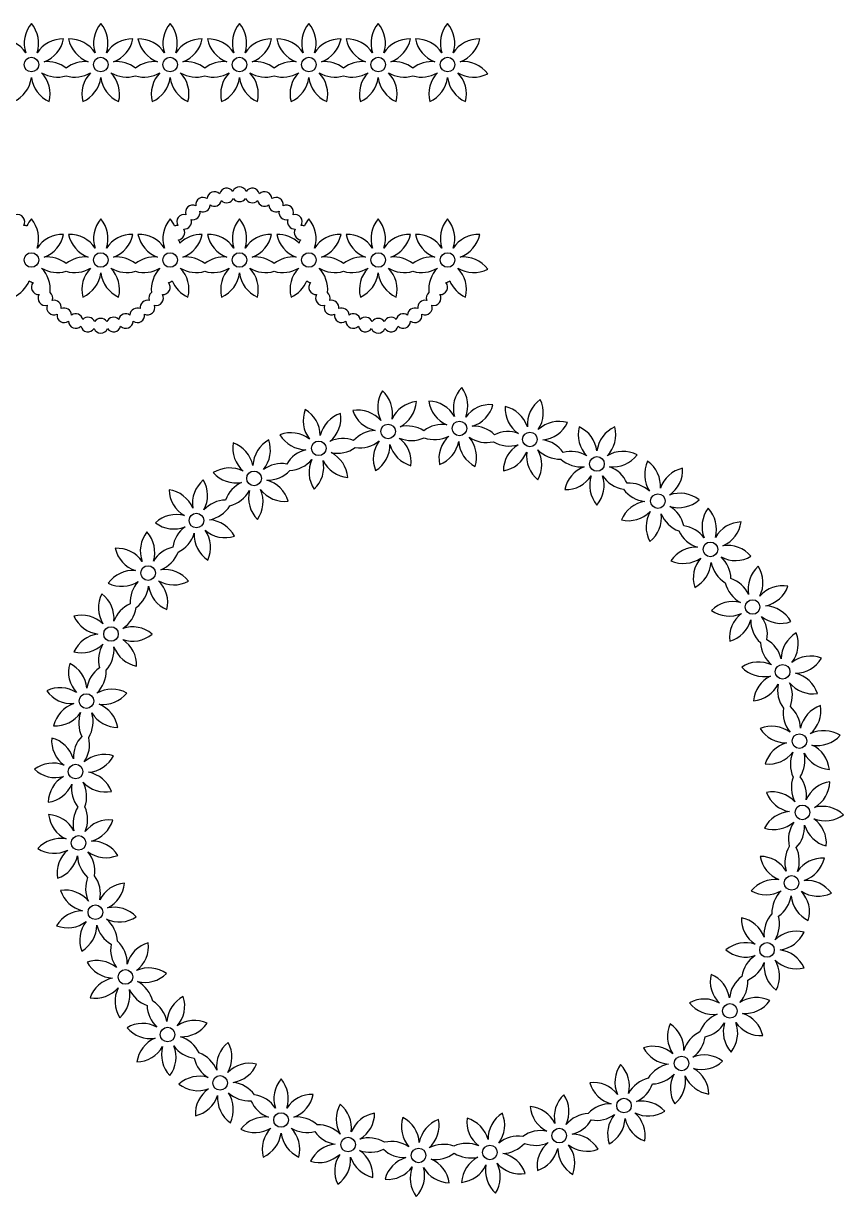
# Model space of a CAD drawing. Extents: x 392 to 855, y -208 to 113.
# Drawn here: x 629.9 to 854.6, y -208.1 to 113.2 of the extents above; entities that cross this region are included whole.
import ezdxf

# ---------------------------------------------------------------- set-up
doc = ezdxf.new("R2010")
doc.units = 0
doc.layers.get('0').update_dxf_attribs({"linetype": 'CONTINUOUS'})

msp = doc.modelspace()

# ---------------------------------------------------------------- linework, layer by layer
for centre in [(632.0932, 101.973004), (651.0932, 101.973004), (670.0932, 101.973004), (689.0932, 101.973004), (708.0932, 101.973004), (727.0932, 101.973004), (746.0932, 101.973004), (632.0932, 48.452788), (651.0932, 48.452788), (670.0932, 48.452788), (689.0932, 48.452788), (708.0932, 48.452788), (727.0932, 48.452788), (746.0932, 48.452788), (729.80159, 1.482333), (749.332919, 2.304597), (768.649376, -0.699312), (710.805965, -3.134505), (787.008638, -7.413955), (693.076037, -11.368494), (803.70517, -17.581293), (677.293155, -22.903207), (818.097334, -30.8106), (664.063848, -37.295371), (829.632047, -46.593481), (653.89651, -53.991903), (837.866036, -64.32341), (647.181867, -72.351165), (842.482874, -83.319035), (644.177958, -91.667621), (843.305138, -102.850364), (645.000222, -111.198951), (840.301229, -122.16682), (649.61706, -130.194576), (833.586586, -140.526082), (657.851049, -147.924504), (823.419248, -157.222615), (669.385762, -163.707386), (810.189941, -171.614779), (683.777926, -176.936693), (794.40706, -183.149492), (700.474458, -187.10403), (776.677131, -191.383481), (718.833721, -193.818674), (738.150177, -196.822582), (757.681506, -196.000318)]:
    msp.add_circle(centre, 2)
for centre, radius, start, end in [((638.49301, 107.833296), 8.37609, 139.823172, 198.442237), ((625.693389, 107.833296), 8.37609, 341.557763, 40.176828), ((657.49301, 107.833296), 8.37609, 139.823172, 198.442237), ((644.693389, 107.833296), 8.37609, 341.557763, 40.176828), ((676.49301, 107.833296), 8.37609, 139.823172, 198.442237), ((663.693389, 107.833296), 8.37609, 341.557763, 40.176828), ((695.49301, 107.833296), 8.37609, 139.823172, 198.442237), ((682.693389, 107.833296), 8.37609, 341.557763, 40.176828), ((714.49301, 107.833296), 8.37609, 139.823172, 198.442237), ((701.693389, 107.833296), 8.37609, 341.557763, 40.176828), ((733.49301, 107.833296), 8.37609, 139.823172, 198.442237), ((720.693389, 107.833296), 8.37609, 341.557763, 40.176828), ((752.49301, 107.833296), 8.37609, 139.823172, 198.442237), ((739.693389, 107.833296), 8.37609, 341.557763, 40.176828), ((623.521222, 100.623263), 8.37609, 32.986334, 91.605399), ((640.665177, 100.623263), 8.37609, 88.394601, 147.013666), ((632.684744, 110.63041), 8.37609, 290.129192, 348.748256), ((642.521222, 100.623263), 8.37609, 32.986334, 91.605399), ((650.501655, 110.63041), 8.37609, 191.251744, 249.870808), ((659.665177, 100.623263), 8.37609, 88.394601, 147.013666), ((651.684744, 110.63041), 8.37609, 290.129192, 348.748256), ((661.521222, 100.623263), 8.37609, 32.986334, 91.605399), ((669.501655, 110.63041), 8.37609, 191.251744, 249.870808), ((678.665177, 100.623263), 8.37609, 88.394601, 147.013666), ((670.684744, 110.63041), 8.37609, 290.129192, 348.748256), ((680.521222, 100.623263), 8.37609, 32.986334, 91.605399), ((688.501655, 110.63041), 8.37609, 191.251744, 249.870808), ((697.665177, 100.623263), 8.37609, 88.394601, 147.013666), ((689.684744, 110.63041), 8.37609, 290.129192, 348.748256), ((699.521222, 100.623263), 8.37609, 32.986334, 91.605399), ((707.501655, 110.63041), 8.37609, 191.251744, 249.870808), ((716.665177, 100.623263), 8.37609, 88.394601, 147.013666), ((708.684744, 110.63041), 8.37609, 290.129192, 348.748256), ((718.521222, 100.623263), 8.37609, 32.986334, 91.605399), ((726.501655, 110.63041), 8.37609, 191.251744, 249.870808), ((735.665177, 100.623263), 8.37609, 88.394601, 147.013666), ((727.684744, 110.63041), 8.37609, 290.129192, 348.748256), ((737.521222, 100.623263), 8.37609, 32.986334, 91.605399), ((745.501655, 110.63041), 8.37609, 191.251744, 249.870808), ((754.665177, 100.623263), 8.37609, 88.394601, 147.013666), ((746.684744, 110.63041), 8.37609, 290.129192, 348.748256), ((628.869855, 93.916289), 8.37609, 345.537458, 44.156523), ((639.230654, 106.90832), 8.37609, 238.70062, 286.383088), ((636.382471, 94.429612), 8.37609, 51.530669, 95.585094), ((643.955745, 106.90832), 8.37609, 253.616912, 301.29938), ((646.803929, 94.429612), 8.37609, 84.414906, 128.469331), ((654.316544, 93.916289), 8.37609, 135.843477, 194.462542), ((647.869855, 93.916289), 8.37609, 345.537458, 44.156523), ((658.230654, 106.90832), 8.37609, 238.70062, 286.383088), ((655.382471, 94.429612), 8.37609, 51.530669, 95.585094), ((662.955745, 106.90832), 8.37609, 253.616912, 301.29938), ((665.803929, 94.429612), 8.37609, 84.414906, 128.469331), ((673.316544, 93.916289), 8.37609, 135.843477, 194.462542), ((666.869855, 93.916289), 8.37609, 345.537458, 44.156523), ((677.230654, 106.90832), 8.37609, 238.70062, 286.383088), ((674.382471, 94.429612), 8.37609, 51.530669, 95.585094), ((681.955745, 106.90832), 8.37609, 253.616912, 301.29938), ((684.803929, 94.429612), 8.37609, 84.414906, 128.469331), ((692.316544, 93.916289), 8.37609, 135.843477, 194.462542), ((685.869855, 93.916289), 8.37609, 345.537458, 44.156523), ((696.230654, 106.90832), 8.37609, 238.70062, 286.383088), ((693.382471, 94.429612), 8.37609, 51.530669, 95.585094), ((700.955745, 106.90832), 8.37609, 253.616912, 301.29938), ((703.803929, 94.429612), 8.37609, 84.414906, 128.469331), ((711.316544, 93.916289), 8.37609, 135.843477, 194.462542), ((704.869855, 93.916289), 8.37609, 345.537458, 44.156523), ((715.230654, 106.90832), 8.37609, 238.70062, 286.383088), ((712.382471, 94.429612), 8.37609, 51.530669, 95.585094), ((719.955745, 106.90832), 8.37609, 253.616912, 301.29938), ((722.803929, 94.429612), 8.37609, 84.414906, 128.469331), ((730.316544, 93.916289), 8.37609, 135.843477, 194.462542), ((723.869855, 93.916289), 8.37609, 345.537458, 44.156523), ((734.230654, 106.90832), 8.37609, 238.70062, 286.383088), ((731.382471, 94.429612), 8.37609, 51.530669, 95.585094), ((738.955745, 106.90832), 8.37609, 253.616912, 301.29938), ((741.803929, 94.429612), 8.37609, 84.414906, 128.469331), ((749.316544, 93.916289), 8.37609, 135.843477, 194.462542), ((742.869855, 93.916289), 8.37609, 345.537458, 44.156523), ((753.230654, 106.90832), 8.37609, 238.70062, 297.319685), ((750.382471, 94.429612), 8.37609, 36.966029, 95.585094), ((623.784484, 99.469836), 8.37609, 294.108886, 352.727951), ((640.401915, 99.469836), 8.37609, 187.272049, 245.891114), ((642.784484, 99.469836), 8.37609, 294.108886, 352.727951), ((659.401915, 99.469836), 8.37609, 187.272049, 245.891114), ((661.784484, 99.469836), 8.37609, 294.108886, 352.727951), ((678.401915, 99.469836), 8.37609, 187.272049, 245.891114), ((680.784484, 99.469836), 8.37609, 294.108886, 352.727951), ((697.401915, 99.469836), 8.37609, 187.272049, 245.891114), ((699.784484, 99.469836), 8.37609, 294.108886, 352.727951), ((716.401915, 99.469836), 8.37609, 187.272049, 245.891114), ((718.784484, 99.469836), 8.37609, 294.108886, 352.727951), ((735.401915, 99.469836), 8.37609, 187.272049, 245.891114), ((737.784484, 99.469836), 8.37609, 294.108886, 352.727951), ((754.401915, 99.469836), 8.37609, 187.272049, 245.891114), ((685.601959, 66.129277), 2, 34.065236, 167.111235), ((689.0932, 66.452788), 2, 23.477, 156.523), ((692.584441, 66.129277), 2, 12.888765, 145.934764), ((679.090989, 63.606914), 2, 55.241706, 188.287706), ((682.229608, 65.169761), 2, 44.653471, 177.69947), ((682.229608, 65.169761), 2, 235.241706, 347.111235), ((685.601959, 66.129277), 2, 224.653471, 336.523), ((689.0932, 66.452788), 2, 214.065236, 325.934764), ((692.584441, 66.129277), 2, 203.477, 315.346529), ((695.956791, 65.169761), 2, 192.888765, 304.758294), ((695.956791, 65.169761), 2, 2.30053, 135.346529), ((699.095411, 63.606914), 2, 351.712294, 124.758294), ((676.292983, 61.493958), 2, 65.829941, 198.875941), ((676.292983, 61.493958), 2, 256.418177, 8.287706), ((679.090989, 63.606914), 2, 245.829941, 357.69947), ((699.095411, 63.606914), 2, 182.30053, 294.170059), ((701.893417, 61.493958), 2, 171.712294, 283.581823), ((701.893417, 61.493958), 2, 341.124059, 114.170059), ((628.255527, 58.902846), 2, 330.535824, 103.581823), ((630.101302, 55.921817), 2, 67.586336, 92.993588), ((638.49301, 54.313081), 8.37609, 139.823172, 155.619177), ((625.693389, 54.313081), 8.37609, 341.557763, 40.176828), ((657.49301, 54.313081), 8.37609, 139.823172, 198.442237), ((644.693389, 54.313081), 8.37609, 341.557763, 40.176828), ((676.49301, 54.313081), 8.37609, 139.823172, 198.442237), ((663.693389, 54.313081), 8.37609, 24.380823, 40.176828), ((672.085097, 55.921817), 2, 87.006412, 112.413664), ((673.930872, 58.902846), 2, 76.418177, 209.464176), ((673.930872, 58.902846), 2, 267.006412, 18.875941), ((695.49301, 54.313081), 8.37609, 139.823172, 198.442237), ((682.693389, 54.313081), 8.37609, 341.557763, 40.176828), ((704.255527, 58.902846), 2, 161.124059, 272.993588), ((704.255527, 58.902846), 2, 330.535824, 103.581823), ((706.101302, 55.921817), 2, 67.586336, 92.993588), ((714.49301, 54.313081), 8.37609, 139.823172, 155.619177), ((701.693389, 54.313081), 8.37609, 341.557763, 40.176828), ((733.49301, 54.313081), 8.37609, 139.823172, 198.442237), ((720.693389, 54.313081), 8.37609, 341.557763, 40.176828), ((752.49301, 54.313081), 8.37609, 139.823172, 198.442237), ((739.693389, 54.313081), 8.37609, 341.557763, 40.176828), ((640.665177, 47.103048), 8.37609, 88.394601, 147.013666), ((632.684744, 57.110194), 8.37609, 290.129192, 348.748256), ((642.521222, 47.103048), 8.37609, 32.986334, 91.605399), ((650.501655, 57.110194), 8.37609, 191.251744, 249.870808), ((659.665177, 47.103048), 8.37609, 88.394601, 147.013666), ((651.684744, 57.110194), 8.37609, 290.129192, 348.748256), ((661.521222, 47.103048), 8.37609, 32.986334, 91.605399), ((669.501655, 57.110194), 8.37609, 191.251744, 249.870808), ((672.085097, 55.921817), 2, 277.594647, 29.464176), ((678.665177, 47.103048), 8.37609, 88.394601, 134.670262), ((670.684744, 57.110194), 8.37609, 290.129192, 348.748256), ((680.521222, 47.103048), 8.37609, 32.986334, 91.605399), ((688.501655, 57.110194), 8.37609, 191.251744, 249.870808), ((697.665177, 47.103048), 8.37609, 88.394601, 147.013666), ((689.684744, 57.110194), 8.37609, 290.129192, 348.748256), ((699.521222, 47.103048), 8.37609, 45.329738, 91.605399), ((707.501655, 57.110194), 8.37609, 191.251744, 249.870808), ((706.101302, 55.921817), 2, 150.535824, 262.405353), ((716.665177, 47.103048), 8.37609, 88.394601, 147.013666), ((708.684744, 57.110194), 8.37609, 290.129192, 348.748256), ((718.521222, 47.103048), 8.37609, 32.986334, 91.605399), ((726.501655, 57.110194), 8.37609, 191.251744, 249.870808), ((735.665177, 47.103048), 8.37609, 88.394601, 147.013666), ((727.684744, 57.110194), 8.37609, 290.129192, 348.748256), ((737.521222, 47.103048), 8.37609, 32.986334, 91.605399), ((745.501655, 57.110194), 8.37609, 191.251744, 249.870808), ((754.665177, 47.103048), 8.37609, 88.394601, 147.013666), ((746.684744, 57.110194), 8.37609, 290.129192, 348.748256), ((670.818513, 52.652385), 2, 11.754584, 40.052412), ((707.367887, 52.652385), 2, 139.947588, 168.245416), ((636.382471, 40.909397), 8.37609, 51.530669, 95.585094), ((646.803929, 40.909397), 8.37609, 84.414906, 128.469331), ((655.382471, 40.909397), 8.37609, 51.530669, 95.585094), ((665.803929, 40.909397), 8.37609, 84.414906, 128.469331), ((674.382471, 40.909397), 8.37609, 51.530669, 95.585094), ((684.803929, 40.909397), 8.37609, 84.414906, 128.469331), ((693.382471, 40.909397), 8.37609, 51.530669, 95.585094), ((703.803929, 40.909397), 8.37609, 84.414906, 128.469331), ((712.382471, 40.909397), 8.37609, 51.530669, 95.585094), ((722.803929, 40.909397), 8.37609, 84.414906, 128.469331), ((731.382471, 40.909397), 8.37609, 51.530669, 95.585094), ((741.803929, 40.909397), 8.37609, 84.414906, 128.469331), ((750.382471, 40.909397), 8.37609, 36.966029, 95.585094), ((628.869855, 40.396074), 8.37609, 354.176731, 44.156523), ((639.230654, 53.388104), 8.37609, 238.70062, 286.383088), ((643.955745, 53.388104), 8.37609, 253.616912, 301.29938), ((654.316544, 40.396074), 8.37609, 135.843477, 194.462542), ((647.869855, 40.396074), 8.37609, 345.537458, 44.156523), ((658.230654, 53.388104), 8.37609, 238.70062, 286.383088), ((662.955745, 53.388104), 8.37609, 253.616912, 301.29938), ((673.316544, 40.396074), 8.37609, 135.843477, 185.823269), ((666.869855, 40.396074), 8.37609, 345.537458, 44.156523), ((677.230654, 53.388104), 8.37609, 238.70062, 286.383088), ((681.955745, 53.388104), 8.37609, 253.616912, 301.29938), ((692.316544, 40.396074), 8.37609, 135.843477, 194.462542), ((685.869855, 40.396074), 8.37609, 345.537458, 44.156523), ((696.230654, 53.388104), 8.37609, 238.70062, 286.383088), ((700.955745, 53.388104), 8.37609, 253.616912, 301.29938), ((711.316544, 40.396074), 8.37609, 135.843477, 194.462542), ((704.869855, 40.396074), 8.37609, 354.176731, 44.156523), ((715.230654, 53.388104), 8.37609, 238.70062, 286.383088), ((719.955745, 53.388104), 8.37609, 253.616912, 301.29938), ((730.316544, 40.396074), 8.37609, 135.843477, 194.462542), ((723.869855, 40.396074), 8.37609, 345.537458, 44.156523), ((734.230654, 53.388104), 8.37609, 238.70062, 286.383088), ((738.955745, 53.388104), 8.37609, 253.616912, 301.29938), ((749.316544, 40.396074), 8.37609, 135.843477, 185.823269), ((742.869855, 40.396074), 8.37609, 345.537458, 44.156523), ((753.230654, 53.388104), 8.37609, 238.70062, 297.319685), ((623.784484, 45.949621), 8.37609, 294.108886, 337.419487), ((632.818513, 44.253191), 2, 229.456817, 262.405353), ((634.085097, 40.98376), 2, 139.947588, 272.993588), ((642.784484, 45.949621), 8.37609, 294.108886, 352.727951), ((659.401915, 45.949621), 8.37609, 187.272049, 245.891114), ((668.101302, 40.98376), 2, 267.006412, 40.052412), ((669.367887, 44.253191), 2, 277.594647, 310.543183), ((678.401915, 45.949621), 8.37609, 202.580513, 245.891114), ((680.784484, 45.949621), 8.37609, 294.108886, 352.727951), ((697.401915, 45.949621), 8.37609, 187.272049, 245.891114), ((699.784484, 45.949621), 8.37609, 294.108886, 337.419487), ((708.818513, 44.253191), 2, 229.456817, 262.405353), ((710.085097, 40.98376), 2, 139.947588, 272.993588), ((718.784484, 45.949621), 8.37609, 294.108886, 352.727951), ((735.401915, 45.949621), 8.37609, 187.272049, 245.891114), ((744.101302, 40.98376), 2, 267.006412, 40.052412), ((745.367887, 44.253191), 2, 277.594647, 310.543183), ((754.401915, 45.949621), 8.37609, 202.580513, 245.891114), ((635.930872, 38.00273), 2, 150.535824, 283.581823), ((635.930872, 38.00273), 2, 341.124059, 50.511412), ((666.255527, 38.00273), 2, 129.488588, 198.875941), ((666.255527, 38.00273), 2, 256.418177, 29.464176), ((711.930872, 38.00273), 2, 150.535824, 283.581823), ((711.930872, 38.00273), 2, 341.124059, 50.511412), ((742.255527, 38.00273), 2, 129.488588, 198.875941), ((742.255527, 38.00273), 2, 256.418177, 29.464176), ((638.292983, 35.411619), 2, 161.124059, 294.170059), ((638.292983, 35.411619), 2, 351.712294, 103.581823), ((663.893417, 35.411619), 2, 76.418177, 188.287706), ((663.893417, 35.411619), 2, 245.829941, 18.875941), ((714.292983, 35.411619), 2, 161.124059, 294.170059), ((714.292983, 35.411619), 2, 351.712294, 103.581823), ((739.893417, 35.411619), 2, 76.418177, 188.287706), ((739.893417, 35.411619), 2, 245.829941, 18.875941), ((641.090989, 33.298663), 2, 171.712294, 304.758294), ((641.090989, 33.298663), 2, 2.30053, 114.170059), ((644.229608, 31.735816), 2, 12.888765, 124.758294), ((647.601959, 30.776299), 2, 23.477, 135.346529), ((651.0932, 30.452788), 2, 34.065236, 145.934764), ((654.584441, 30.776299), 2, 44.653471, 156.523), ((657.956791, 31.735816), 2, 55.241706, 167.111235), ((661.095411, 33.298663), 2, 65.829941, 177.69947), ((661.095411, 33.298663), 2, 235.241706, 8.287706), ((717.090989, 33.298663), 2, 171.712294, 304.758294), ((717.090989, 33.298663), 2, 2.30053, 114.170059), ((720.229608, 31.735816), 2, 12.888765, 124.758294), ((723.601959, 30.776299), 2, 23.477, 135.346529), ((727.0932, 30.452788), 2, 34.065236, 145.934764), ((730.584441, 30.776299), 2, 44.653471, 156.523), ((733.956791, 31.735816), 2, 55.241706, 167.111235), ((737.095411, 33.298663), 2, 65.829941, 177.69947), ((737.095411, 33.298663), 2, 235.241706, 8.287706), ((644.229608, 31.735816), 2, 182.30053, 315.346529), ((647.601959, 30.776299), 2, 192.888765, 325.934764), ((651.0932, 30.452788), 2, 203.477, 336.523), ((654.584441, 30.776299), 2, 214.065236, 347.111235), ((657.956791, 31.735816), 2, 224.653471, 357.69947), ((720.229608, 31.735816), 2, 182.30053, 315.346529), ((723.601959, 30.776299), 2, 192.888765, 325.934764), ((727.0932, 30.452788), 2, 203.477, 336.523), ((730.584441, 30.776299), 2, 214.065236, 347.111235), ((733.956791, 31.735816), 2, 224.653471, 357.69947), ((756.051251, 7.79683), 8.37609, 136.608886, 195.227951), ((743.271766, 8.51451), 8.37609, 338.343477, 36.962542), ((735.319349, 8.179716), 8.37609, 147.858886, 206.477951), ((722.645406, 6.390452), 8.37609, 349.593477, 48.212542), ((738.478081, 1.344125), 8.37609, 96.430315, 155.04938), ((729.177104, 10.137425), 8.37609, 298.164906, 356.783971), ((740.698746, 1.437614), 8.37609, 29.772049, 88.391114), ((749.22773, 10.981551), 8.37609, 188.037458, 246.656523), ((776.310098, 3.376708), 8.37609, 125.358886, 183.977951), ((763.91618, 6.573752), 8.37609, 327.093477, 25.712542), ((714.911108, 4.510651), 8.37609, 159.108886, 217.727951), ((702.829759, 0.283204), 8.37609, 0.843477, 59.462542), ((721.50246, -1.052434), 8.37609, 41.022049, 99.641114), ((728.005632, 9.972041), 8.37609, 199.287458, 257.906523), ((757.815731, 0.476345), 8.37609, 85.180315, 143.79938), ((750.408958, 10.915215), 8.37609, 286.914906, 345.533971), ((770.238997, 7.831439), 8.37609, 176.787458, 235.406523), ((760.011966, 0.134808), 8.37609, 18.522049, 77.141114), ((719.342703, -1.577358), 8.37609, 107.680315, 166.29938), ((708.504954, 5.232451), 8.37609, 309.414906, 8.033971), ((744.627435, -4.986426), 8.37609, 81.20062, 127.09391), ((776.612518, -4.147349), 8.37609, 73.930315, 132.54938), ((771.384587, 7.535931), 8.37609, 275.664906, 334.283971), ((707.388256, 4.841701), 8.37609, 210.537458, 269.156523), ((703.16081, -7.239647), 8.37609, 52.272049, 110.891114), ((726.608928, -6.586589), 8.37609, 92.45062, 138.34391), ((735.103238, -5.387392), 8.37609, 57.727519, 103.620808), ((742.483419, 7.632349), 8.37609, 250.283493, 298.085094), ((752.099449, -5.920177), 8.37609, 132.629192, 191.248256), ((753.192481, -5.467429), 8.37609, 46.477519, 92.370808), ((762.611898, -6.932245), 8.37609, 69.95062, 115.84391), ((790.231982, 0.64276), 8.37609, 165.537458, 224.156523), ((778.699922, -4.910788), 8.37609, 7.272049, 65.891114), ((795.317353, -4.910788), 8.37609, 114.108886, 172.727951), ((783.785293, 0.64276), 8.37609, 315.843477, 14.462542), ((695.610804, -3.069364), 8.37609, 170.358886, 228.977951), ((684.586329, -9.572536), 8.37609, 12.093477, 70.712542), ((701.144959, -8.175832), 8.37609, 118.930315, 177.54938), ((689.186927, -3.611212), 8.37609, 320.664906, 19.283971), ((717.345961, -8.83793), 8.37609, 68.977519, 114.870808), ((715.912858, 3.88121), 8.37609, 257.986334, 305.787936), ((722.044308, 5.371443), 8.37609, 261.533493, 309.335094), ((734.119536, -6.044681), 8.37609, 143.879192, 202.498256), ((721.924375, -2.157734), 8.37609, 302.144601, 0.763666), ((738.378642, 0.165222), 8.37609, 195.307763, 253.926828), ((736.179053, 7.366937), 8.37609, 246.736334, 294.537936), ((727.736146, -6.945866), 8.37609, 353.573172, 52.192237), ((740.896921, 0.271241), 8.37609, 290.894601, 349.513666), ((757.48821, -0.660506), 8.37609, 184.057763, 242.676828), ((745.662902, -5.558709), 8.37609, 342.323172, 40.942237), ((756.735871, 6.831949), 8.37609, 235.486334, 283.287936), ((762.970879, 5.86234), 8.37609, 239.033493, 286.835094), ((769.758173, -9.305773), 8.37609, 121.379192, 179.998256), ((770.91853, -9.074963), 8.37609, 35.227519, 81.120808), ((709.248818, -11.671243), 8.37609, 103.70062, 149.59391), ((702.439009, -0.833494), 8.37609, 272.783493, 320.585094), ((716.50939, -9.6745), 8.37609, 155.129192, 213.748256), ((710.424468, -11.803707), 8.37609, 4.823172, 63.442237), ((759.978785, -1.047816), 8.37609, 279.644601, 338.263666), ((776.069502, -5.198459), 8.37609, 172.807763, 231.426828), ((763.515822, -7.695541), 8.37609, 331.073172, 29.692237), ((776.793324, 2.296804), 8.37609, 224.236334, 272.037936), ((782.719367, 0.129436), 8.37609, 227.783493, 275.585094), ((779.871183, -12.349271), 8.37609, 58.70062, 104.59391), ((794.146092, -12.349271), 8.37609, 62.680315, 121.29938), ((791.297909, 0.129436), 8.37609, 264.414906, 323.033971), ((686.378654, -16.886253), 8.37609, 63.522049, 122.141114), ((700.603051, -15.686439), 8.37609, 80.227519, 126.120808), ((696.716104, -3.491279), 8.37609, 269.236334, 317.037936), ((703.790251, -8.241397), 8.37609, 313.394601, 12.013666), ((719.475167, -2.753008), 8.37609, 206.557763, 265.176828), ((786.417093, -16.071361), 8.37609, 110.129192, 168.748256), ((787.600182, -16.071361), 8.37609, 23.977519, 69.870808), ((808.438366, -10.308229), 8.37609, 154.287458, 212.906523), ((796.044448, -13.505273), 8.37609, 356.022049, 54.641114), ((812.34258, -16.747173), 8.37609, 102.858886, 161.477951), ((802.115549, -9.050542), 8.37609, 304.593477, 3.212542), ((684.584178, -18.197722), 8.37609, 130.180315, 188.79938), ((671.965403, -16.053706), 8.37609, 331.914906, 30.533971), ((688.167917, -4.21231), 8.37609, 221.787458, 280.406523), ((693.214245, -20.044985), 8.37609, 114.95062, 160.84391), ((694.393147, -19.945546), 8.37609, 16.073172, 74.692237), ((778.43666, -6.064214), 8.37609, 268.394601, 327.013666), ((793.408448, -13.274247), 8.37609, 161.557763, 220.176828), ((780.608827, -13.274247), 8.37609, 319.823172, 18.442237), ((795.580615, -6.064214), 8.37609, 212.986334, 260.787936), ((795.742028, -21.02933), 8.37609, 47.45062, 93.34391), ((668.616201, -22.798017), 8.37609, 23.343477, 81.962542), ((678.160138, -14.269034), 8.37609, 181.608886, 240.227951), ((684.420945, -10.744008), 8.37609, 284.033493, 331.835094), ((699.945762, -16.670142), 8.37609, 166.379192, 224.998256), ((687.191433, -17.745957), 8.37609, 324.644601, 23.263666), ((701.504236, -9.30305), 8.37609, 217.807763, 276.426828), ((800.969959, -9.34605), 8.37609, 216.533493, 264.335094), ((809.742648, -23.814226), 8.37609, 51.430315, 110.04938), ((685.517929, -25.669737), 8.37609, 91.477519, 137.370808), ((679.326511, -14.467209), 8.37609, 280.486334, 328.287936), ((801.436016, -25.956944), 8.37609, 98.879192, 157.498256), ((802.596372, -26.187754), 8.37609, 12.727519, 58.620808), ((809.383667, -11.019641), 8.37609, 253.164906, 311.783971), ((671.800922, -29.621538), 8.37609, 74.772049, 133.391114), ((795.561222, -14.585177), 8.37609, 257.144601, 315.763666), ((808.838724, -24.577522), 8.37609, 150.307763, 208.926828), ((796.285044, -22.08044), 8.37609, 308.573172, 7.192237), ((812.375761, -17.929797), 8.37609, 201.736334, 249.537936), ((824.158487, -24.600686), 8.37609, 143.037458, 201.656523), ((811.379003, -25.318367), 8.37609, 344.772049, 43.391114), ((671.083242, -16.842054), 8.37609, 233.037458, 291.656523), ((679.121407, -31.386018), 8.37609, 126.20062, 172.09391), ((672.765803, -30.306158), 8.37609, 335.894601, 34.513666), ((685.156461, -19.23319), 8.37609, 229.057763, 287.676828), ((680.258258, -31.058497), 8.37609, 27.323172, 85.942237), ((809.614522, -32.638852), 8.37609, 36.20062, 82.09391), ((826.731507, -31.677582), 8.37609, 91.608886, 150.227951), ((818.202523, -22.133645), 8.37609, 293.343477, 351.962542), ((670.296782, -31.257893), 8.37609, 141.430315, 200.04938), ((657.502196, -31.616874), 8.37609, 343.164906, 41.783971), ((668.682537, -23.979245), 8.37609, 295.283493, 343.085094), ((685.065181, -26.762768), 8.37609, 177.629192, 236.248256), ((817.021296, -22.199982), 8.37609, 205.283493, 253.085094), ((655.533098, -38.884992), 8.37609, 34.593477, 93.212542), ((663.229728, -28.657961), 8.37609, 192.858886, 251.477951), ((672.670309, -38.404169), 8.37609, 102.727519, 148.620808), ((664.412352, -28.62478), 8.37609, 291.736334, 339.537936), ((814.237772, -38.582625), 8.37609, 87.629192, 146.248256), ((822.802818, -38.101623), 8.37609, 40.180315, 98.79938), ((810.694383, -26.283248), 8.37609, 245.894601, 304.513666), ((821.767351, -38.673905), 8.37609, 139.057763, 197.676828), ((809.942043, -33.775703), 8.37609, 297.323172, 355.942237), ((826.533332, -32.843956), 8.37609, 190.486334, 238.287936), ((824.946835, -25.482848), 8.37609, 241.914906, 300.533971), ((815.330804, -39.035374), 8.37609, 1.477519, 47.370808), ((659.987828, -44.956093), 8.37609, 86.022049, 144.641114), ((668.562996, -44.715497), 8.37609, 38.573172, 97.192237), ((836.788231, -41.685362), 8.37609, 131.787458, 190.406523), ((824.114288, -39.896099), 8.37609, 333.522049, 32.141114), ((656.790784, -32.562175), 8.37609, 244.287458, 302.906523), ((667.511885, -45.258513), 8.37609, 137.45062, 183.34391), ((655.828606, -40.030582), 8.37609, 306.533493, 354.335094), ((672.4395, -39.564525), 8.37609, 188.879192, 247.498256), ((661.067732, -45.439319), 8.37609, 347.144601, 45.763666), ((671.060078, -32.161817), 8.37609, 240.307763, 298.926828), ((830.256532, -37.938389), 8.37609, 194.033493, 241.835094), ((820.955556, -46.731689), 8.37609, 24.95062, 70.84391), ((837.931177, -49.128249), 8.37609, 80.358886, 138.977951), ((831.428005, -38.103774), 8.37609, 282.093477, 340.712542), ((658.831826, -46.854449), 8.37609, 152.680315, 211.29938), ((646.353119, -49.702632), 8.37609, 354.414906, 53.033971), ((662.553916, -53.400358), 8.37609, 113.977519, 159.870808), ((652.54677, -45.419925), 8.37609, 302.986334, 350.787936), ((824.330399, -53.463207), 8.37609, 76.379192, 134.998256), ((823.254584, -40.708877), 8.37609, 234.644601, 293.263666), ((832.824709, -54.662404), 8.37609, 28.930315, 87.54938), ((651.393343, -45.683187), 8.37609, 204.108886, 262.727951), ((645.839796, -57.215247), 8.37609, 45.843477, 104.462542), ((831.697491, -55.02168), 8.37609, 127.807763, 186.426828), ((821.054995, -47.910592), 8.37609, 286.073172, 344.692237), ((837.509262, -50.233548), 8.37609, 179.236334, 227.037936), ((825.314101, -54.120496), 8.37609, 350.227519, 36.120808), ((837.389329, -42.704372), 8.37609, 230.664906, 289.283971), ((651.393343, -62.300618), 8.37609, 97.272049, 155.891114), ((659.756803, -60.391713), 8.37609, 49.823172, 108.442237), ((659.756803, -47.592093), 8.37609, 251.557763, 310.176828), ((845.842242, -60.905701), 8.37609, 120.537458, 179.156523), ((833.760894, -56.678254), 8.37609, 322.272049, 20.891114), ((645.839796, -50.768559), 8.37609, 255.537458, 314.156523), ((658.831826, -61.129357), 8.37609, 148.70062, 194.59391), ((646.353119, -58.281174), 8.37609, 317.783493, 5.585094), ((662.553916, -54.583448), 8.37609, 200.129192, 258.748256), ((652.54677, -62.563881), 8.37609, 358.394601, 57.013666), ((840.167047, -55.956454), 8.37609, 182.783493, 230.585094), ((829.329298, -62.766263), 8.37609, 13.70062, 59.59391), ((845.511192, -68.428552), 8.37609, 69.108886, 127.727951), ((841.283745, -56.347204), 8.37609, 270.843477, 329.462542), ((650.629904, -64.388023), 8.37609, 163.930315, 222.54938), ((638.946625, -69.615954), 8.37609, 5.664906, 64.283971), ((655.557519, -70.082011), 8.37609, 125.227519, 171.120808), ((644.185751, -64.207217), 8.37609, 314.236334, 2.037936), ((831.32604, -70.026835), 8.37609, 65.129192, 123.748256), ((832.759143, -57.307696), 8.37609, 223.394601, 282.013666), ((838.247533, -72.992612), 8.37609, 116.557763, 175.176828), ((832.162611, -70.863405), 8.37609, 338.977519, 24.870808), ((846.232992, -62.022399), 8.37609, 219.414906, 278.033971), ((839.423183, -72.860148), 8.37609, 17.680315, 76.29938), ((639.908803, -77.084361), 8.37609, 57.093477, 115.712542), ((643.105848, -64.690443), 8.37609, 215.358886, 273.977951), ((654.178097, -77.484719), 8.37609, 61.073172, 119.692237), ((651.681015, -64.931039), 8.37609, 262.807763, 321.426828), ((829.196834, -63.941913), 8.37609, 274.823172, 333.442237), ((844.88175, -69.430303), 8.37609, 167.986334, 215.787936), ((646.347747, -80.988575), 8.37609, 108.522049, 167.141114), ((647.530371, -81.021756), 8.37609, 9.644601, 68.263666), ((834.413951, -80.126373), 8.37609, 2.45062, 48.34391), ((850.972581, -81.523077), 8.37609, 109.287458, 167.906523), ((839.948106, -75.019905), 8.37609, 311.022049, 9.641114), ((638.651117, -70.761544), 8.37609, 266.787458, 325.406523), ((653.414801, -78.388643), 8.37609, 159.95062, 205.84391), ((640.620215, -78.029662), 8.37609, 329.033493, 16.835094), ((655.788328, -71.242367), 8.37609, 211.379192, 269.998256), ((846.371983, -75.561752), 8.37609, 171.533493, 219.335094), ((834.955859, -87.63698), 8.37609, 53.879192, 112.498256), ((838.842807, -75.44182), 8.37609, 212.144601, 270.763666), ((646.00621, -83.18481), 8.37609, 175.180315, 233.79938), ((635.56734, -90.591583), 8.37609, 16.914906, 75.533971), ((651.949984, -87.80806), 8.37609, 136.477519, 182.370808), ((639.650607, -84.26467), 8.37609, 325.486334, 13.287936), ((849.180256, -88.836794), 8.37609, 57.858886, 116.477951), ((847.390993, -76.162851), 8.37609, 259.593477, 318.212542), ((841.165763, -91.896086), 8.37609, 105.307763, 163.926828), ((834.054675, -81.253591), 8.37609, 263.573172, 322.192237), ((848.367478, -89.696498), 8.37609, 156.736334, 204.537936), ((835.613149, -88.620683), 8.37609, 327.727519, 13.620808), ((851.137966, -82.694549), 8.37609, 208.164906, 266.783971), ((842.344666, -91.995526), 8.37609, 6.430315, 65.04938), ((637.968045, -97.728775), 8.37609, 68.343477, 126.962542), ((652.041264, -95.337638), 8.37609, 72.323172, 130.942237), ((647.143061, -83.512331), 8.37609, 274.057763, 332.676828), ((638.685725, -84.94929), 8.37609, 226.608886, 285.227951), ((645.044941, -100.301794), 8.37609, 119.772049, 178.391114), ((646.211314, -100.10362), 8.37609, 20.894601, 79.513666), ((848.63289, -96.000863), 8.37609, 160.283493, 208.085094), ((836.014115, -98.14488), 8.37609, 351.20062, 37.09391), ((635.501004, -91.772811), 8.37609, 278.037458, 336.656523), ((651.468981, -96.373106), 8.37609, 171.20062, 217.09391), ((638.850206, -98.517122), 8.37609, 340.283493, 28.085094), ((652.402733, -88.901092), 8.37609, 222.629192, 281.248256), ((851.982092, -102.745175), 8.37609, 98.037458, 156.656523), ((842.438155, -94.216191), 8.37609, 299.772049, 358.391114), ((835.080364, -105.616894), 8.37609, 42.629192, 101.248256), ((841.271782, -94.414366), 8.37609, 200.894601, 259.513666), ((651.869948, -105.897303), 8.37609, 147.727519, 193.620808), ((639.115618, -104.821488), 8.37609, 336.736334, 24.537936), ((840.340035, -111.005655), 8.37609, 94.057763, 152.676828), ((848.797371, -109.568696), 8.37609, 46.608886, 105.227951), ((636.34513, -111.823436), 8.37609, 28.164906, 86.783971), ((645.13843, -102.52246), 8.37609, 186.430315, 245.04938), ((653.428422, -113.264395), 8.37609, 83.573172, 142.192237), ((646.317333, -102.621899), 8.37609, 285.307763, 343.926828), ((835.441832, -99.180347), 8.37609, 252.323172, 310.942237), ((847.832489, -110.253315), 8.37609, 145.486334, 193.287936), ((849.515051, -96.789211), 8.37609, 248.343477, 306.962542), ((841.476886, -111.333176), 8.37609, 355.180315, 53.79938), ((835.533112, -106.709926), 8.37609, 316.477519, 2.370808), ((851.915756, -103.926403), 8.37609, 196.914906, 255.533971), ((640.092103, -118.355135), 8.37609, 79.593477, 138.212542), ((648.64029, -119.076166), 8.37609, 32.144601, 90.763666), ((846.862881, -116.488324), 8.37609, 149.033493, 196.835094), ((638.30284, -105.681192), 8.37609, 237.858886, 296.477951), ((647.53499, -119.498081), 8.37609, 131.022049, 189.641114), ((636.510515, -112.994909), 8.37609, 289.287458, 347.906523), ((653.069145, -114.391613), 8.37609, 182.45062, 228.34391), ((652.527237, -106.881005), 8.37609, 233.879192, 292.498256), ((641.111113, -118.956233), 8.37609, 351.533493, 39.335094), ((839.952725, -113.496229), 8.37609, 189.644601, 248.263666), ((831.694768, -123.275618), 8.37609, 31.379192, 89.998256), ((834.068295, -116.129342), 8.37609, 339.95062, 25.84391), ((848.831979, -123.756442), 8.37609, 86.787458, 145.406523), ((841.135349, -113.529411), 8.37609, 288.522049, 347.141114), ((655.320485, -123.65458), 8.37609, 158.977519, 204.870808), ((642.601346, -125.087683), 8.37609, 347.986334, 35.787936), ((835.802082, -129.586946), 8.37609, 82.807763, 141.426828), ((844.377249, -129.827542), 8.37609, 35.358886, 93.977951), ((641.250104, -132.495586), 8.37609, 39.414906, 98.033971), ((648.059913, -121.657838), 8.37609, 197.680315, 256.29938), ((658.286262, -130.576072), 8.37609, 94.823172, 153.442237), ((649.235563, -121.525374), 8.37609, 296.557763, 355.176828), ((833.304999, -117.033267), 8.37609, 241.073172, 299.692237), ((843.297345, -130.310768), 8.37609, 134.236334, 182.037936), ((847.574293, -117.433624), 8.37609, 237.093477, 295.712542), ((836.853192, -130.129963), 8.37609, 343.930315, 42.54938), ((831.925577, -124.435974), 8.37609, 305.227519, 351.120808), ((848.536472, -124.902031), 8.37609, 185.664906, 244.283971), ((646.199351, -138.170782), 8.37609, 90.843477, 149.462542), ((656.157056, -124.49115), 8.37609, 245.129192, 303.748256), ((654.723953, -137.21029), 8.37609, 43.394601, 102.013666), ((834.936326, -131.954105), 8.37609, 178.394601, 237.013666), ((824.92918, -139.934538), 8.37609, 20.129192, 78.748256), ((841.129977, -136.236812), 8.37609, 137.783493, 185.585094), ((828.65127, -133.388628), 8.37609, 328.70062, 14.59391), ((641.971904, -126.089433), 8.37609, 249.108886, 307.727951), ((653.722203, -137.839731), 8.37609, 142.272049, 200.891114), ((641.640854, -133.612284), 8.37609, 300.537458, 359.156523), ((658.153798, -131.751722), 8.37609, 193.70062, 239.59391), ((647.316049, -138.561531), 8.37609, 2.783493, 50.585094), ((649.973835, -144.284437), 8.37609, 359.236334, 47.037936), ((841.6433, -143.749427), 8.37609, 75.537458, 134.156523), ((836.089753, -132.217367), 8.37609, 277.272049, 335.891114), ((662.168995, -140.39749), 8.37609, 170.227519, 216.120808), ((666.428101, -146.607393), 8.37609, 106.073172, 164.692237), ((655.785605, -139.496305), 8.37609, 307.807763, 6.426828), ((827.726293, -146.925893), 8.37609, 71.557763, 130.176828), ((827.726293, -134.126272), 8.37609, 229.823172, 288.442237), ((836.089753, -148.834798), 8.37609, 24.108886, 82.727951), ((650.093767, -151.813614), 8.37609, 50.664906, 109.283971), ((654.658387, -139.855582), 8.37609, 208.930315, 267.54938), ((834.936326, -149.09806), 8.37609, 122.986334, 170.787936), ((824.92918, -141.117627), 8.37609, 293.977519, 339.870808), ((841.129977, -144.815353), 8.37609, 174.414906, 233.033971), ((841.6433, -137.302738), 8.37609, 225.843477, 284.462542), ((828.65127, -147.663537), 8.37609, 332.680315, 31.29938), ((664.228512, -153.809108), 8.37609, 54.644601, 113.263666), ((663.152698, -141.054779), 8.37609, 256.379192, 314.998256), ((826.415364, -149.078667), 8.37609, 167.144601, 225.763666), ((815.043596, -154.95346), 8.37609, 8.879192, 67.498256), ((831.654491, -154.487404), 8.37609, 126.533493, 174.335094), ((656.055091, -156.414212), 8.37609, 102.093477, 160.712542), ((649.55192, -145.389737), 8.37609, 260.358886, 318.977951), ((663.368808, -154.621887), 8.37609, 153.522049, 212.141114), ((657.226564, -156.579596), 8.37609, 14.033493, 61.835094), ((819.971211, -149.259472), 8.37609, 317.45062, 3.34391), ((650.694866, -152.832623), 8.37609, 311.787458, 10.406523), ((666.52754, -147.786296), 8.37609, 204.95062, 250.84391), ((677.541053, -160.742283), 8.37609, 117.323172, 175.942237), ((665.715745, -155.84408), 8.37609, 319.057763, 17.676828), ((816.423018, -162.356168), 8.37609, 60.307763, 118.926828), ((830.692312, -161.955811), 8.37609, 64.287458, 122.906523), ((672.152292, -155.482611), 8.37609, 181.477519, 227.370808), ((660.949764, -161.67403), 8.37609, 10.486334, 58.287936), ((818.920101, -149.802489), 8.37609, 218.573172, 277.192237), ((827.495268, -149.561893), 8.37609, 266.022049, 324.641114), ((676.788713, -168.234737), 8.37609, 65.894601, 124.513666), ((673.245324, -155.93536), 8.37609, 267.629192, 326.248256), ((823.070744, -165.893206), 8.37609, 111.736334, 159.537936), ((814.812787, -156.113817), 8.37609, 282.727519, 328.620808), ((829.9809, -162.901111), 8.37609, 163.164906, 221.783971), ((817.186314, -163.260093), 8.37609, 321.430315, 20.04938), ((831.949998, -155.632993), 8.37609, 214.593477, 273.212542), ((824.253368, -165.860024), 8.37609, 12.858886, 71.477951), ((662.536262, -169.035138), 8.37609, 61.914906, 120.533971), ((664.680278, -156.416363), 8.37609, 220.180315, 278.79938), ((814.717293, -164.211827), 8.37609, 155.894601, 214.513666), ((802.417915, -167.755217), 8.37609, 357.629192, 56.248256), ((818.800559, -170.53874), 8.37609, 115.283493, 163.085094), ((669.280573, -172.38434), 8.37609, 113.343477, 171.962542), ((660.751589, -162.840403), 8.37609, 271.608886, 330.227951), ((676.104094, -169.199619), 8.37609, 164.772049, 223.391114), ((663.324609, -169.917299), 8.37609, 323.037458, 21.656523), ((677.868574, -161.879134), 8.37609, 216.20062, 262.09391), ((670.461801, -172.318004), 8.37609, 25.283493, 73.085094), ((691.198052, -172.437545), 8.37609, 128.573172, 187.192237), ((678.644372, -169.940463), 8.37609, 330.307763, 28.926828), ((802.326635, -175.284796), 8.37609, 49.057763, 107.676828), ((808.361689, -163.131967), 8.37609, 306.20062, 352.09391), ((684.886724, -168.330232), 8.37609, 192.727519, 238.620808), ((675.107335, -176.588189), 8.37609, 21.736334, 69.537936), ((807.224838, -163.459488), 8.37609, 207.323172, 265.942237), ((816.399854, -177.675932), 8.37609, 53.037458, 111.656523), ((691.921874, -179.932808), 8.37609, 77.144601, 135.763666), ((686.04708, -168.561041), 8.37609, 278.879192, 337.498256), ((800.291664, -176.772028), 8.37609, 144.644601, 203.263666), ((787.537334, -177.847843), 8.37609, 346.379192, 44.998256), ((808.156585, -180.050777), 8.37609, 100.486334, 148.287936), ((809.322958, -180.248952), 8.37609, 1.608886, 60.227951), ((815.682174, -164.896447), 8.37609, 254.772049, 313.391114), ((678.09943, -183.498345), 8.37609, 73.164906, 131.783971), ((706.874269, -181.243738), 8.37609, 139.823172, 198.442237), ((694.074648, -181.243738), 8.37609, 341.557763, 40.176828), ((803.062152, -183.773977), 8.37609, 104.033493, 151.835094), ((801.965167, -168.848249), 8.37609, 271.477519, 317.370808), ((815.517693, -178.464279), 8.37609, 151.914906, 210.533971), ((802.898918, -176.320263), 8.37609, 310.180315, 8.79938), ((818.866895, -171.719968), 8.37609, 203.343477, 261.962542), ((677.740448, -170.703759), 8.37609, 231.430315, 290.04938), ((685.367548, -185.467443), 8.37609, 124.593477, 183.212542), ((691.741069, -173.488656), 8.37609, 227.45062, 273.34391), ((679.04473, -184.209757), 8.37609, 334.287458, 32.906523), ((686.513137, -185.171935), 8.37609, 36.533493, 84.335094), ((785.97886, -185.214935), 8.37609, 37.807763, 96.426828), ((793.089949, -174.57244), 8.37609, 196.073172, 254.692237), ((794.268851, -174.473), 8.37609, 294.95062, 340.84391), ((675.140516, -177.770812), 8.37609, 282.858886, 341.477951), ((691.438648, -181.012712), 8.37609, 176.022049, 234.641114), ((699.882914, -178.446625), 8.37609, 203.977519, 249.870808), ((691.902481, -188.453771), 8.37609, 32.986334, 80.787936), ((709.046436, -188.453771), 8.37609, 88.394601, 147.013666), ((701.066003, -178.446625), 8.37609, 290.129192, 348.748256), ((723.967274, -186.822444), 8.37609, 151.073172, 209.692237), ((711.413594, -189.319526), 8.37609, 352.807763, 51.426828), ((783.692845, -186.276588), 8.37609, 133.394601, 192.013666), ((770.973706, -184.843485), 8.37609, 335.129192, 33.748256), ((790.766992, -191.026706), 8.37609, 89.236334, 137.037936), ((799.315179, -190.305675), 8.37609, 41.787458, 100.406523), ((696.185187, -194.647422), 8.37609, 84.414906, 143.033971), ((704.763729, -194.647422), 8.37609, 47.783493, 95.585094), ((727.504311, -193.47017), 8.37609, 99.644601, 158.263666), ((717.724923, -185.212213), 8.37609, 301.379192, 359.998256), ((765.558721, -192.360251), 8.37609, 122.144601, 180.763666), ((753.363561, -188.473304), 8.37609, 323.879192, 22.498256), ((768.007929, -191.764977), 8.37609, 26.557763, 85.176828), ((777.058628, -182.714279), 8.37609, 184.823172, 243.442237), ((785.044087, -193.684491), 8.37609, 92.783493, 140.585094), ((786.880045, -178.831546), 8.37609, 260.227519, 306.120808), ((798.296169, -190.906774), 8.37609, 140.664906, 199.283971), ((801.104442, -177.631732), 8.37609, 243.522049, 302.141114), ((791.872292, -191.448621), 8.37609, 350.358886, 48.977951), ((693.337004, -182.168714), 8.37609, 242.680315, 301.29938), ((703.697803, -195.160745), 8.37609, 135.843477, 194.462542), ((697.251114, -195.160745), 8.37609, 345.537458, 44.156523), ((707.611913, -182.168714), 8.37609, 238.70062, 284.59391), ((710.689773, -196.814789), 8.37609, 44.236334, 92.037936), ((741.820194, -188.959277), 8.37609, 162.323172, 220.942237), ((729.994886, -193.85748), 8.37609, 4.057763, 62.676828), ((746.586175, -194.789226), 8.37609, 110.894601, 169.513666), ((735.383647, -188.597808), 8.37609, 312.629192, 11.248256), ((759.74695, -187.572119), 8.37609, 173.573172, 232.192237), ((749.104454, -194.683208), 8.37609, 15.307763, 73.926828), ((778.234278, -182.846743), 8.37609, 283.70062, 329.59391), ((786.338137, -186.342153), 8.37609, 298.930315, 357.54938), ((802.896767, -184.94545), 8.37609, 192.093477, 250.712542), ((692.165743, -189.607198), 8.37609, 294.108886, 352.727951), ((708.783174, -189.607198), 8.37609, 187.272049, 245.891114), ((716.564566, -185.443022), 8.37609, 215.227519, 261.120808), ((724.512217, -200.380326), 8.37609, 59.033493, 106.835094), ((765.438788, -199.889428), 8.37609, 81.533493, 129.335094), ((771.570238, -198.399195), 8.37609, 77.986334, 125.787936), ((780.09484, -199.359687), 8.37609, 30.537458, 89.156523), ((716.09851, -202.053916), 8.37609, 95.664906, 154.283971), ((724.871198, -187.58574), 8.37609, 249.95062, 295.84391), ((717.244099, -202.349424), 8.37609, 356.787458, 55.406523), ((734.290615, -189.050557), 8.37609, 226.477519, 272.370808), ((730.747226, -201.349934), 8.37609, 55.486334, 103.287936), ((744.999677, -202.150335), 8.37609, 70.283493, 118.085094), ((751.304043, -201.884922), 8.37609, 66.736334, 114.537936), ((760.874168, -187.931396), 8.37609, 272.45062, 318.34391), ((770.137135, -185.680055), 8.37609, 248.977519, 294.870808), ((778.978142, -199.750436), 8.37609, 129.414906, 188.033971), ((768.140393, -192.940628), 8.37609, 287.680315, 346.29938), ((784.653337, -194.80119), 8.37609, 180.843477, 239.462542), ((772.571988, -199.028636), 8.37609, 339.108886, 37.727951), ((784.322287, -187.278338), 8.37609, 232.272049, 290.891114), ((710.870578, -190.370637), 8.37609, 253.930315, 312.54938), ((723.566916, -201.091737), 8.37609, 147.093477, 205.712542), ((711.172999, -197.894693), 8.37609, 305.358886, 3.977951), ((727.47113, -194.652793), 8.37609, 198.522049, 257.141114), ((737.074138, -205.4332), 8.37609, 106.914906, 165.533971), ((742.855661, -189.531559), 8.37609, 261.20062, 307.09391), ((738.255366, -205.499537), 8.37609, 8.037458, 66.656523), ((752.379858, -189.130593), 8.37609, 237.727519, 283.620808), ((758.305992, -204.65541), 8.37609, 118.164906, 176.783971), ((752.163747, -202.697701), 8.37609, 327.858886, 26.477951), ((765.980636, -193.465551), 8.37609, 221.022049, 279.641114), ((759.477464, -204.490026), 8.37609, 19.287458, 77.906523), ((729.667365, -194.994331), 8.37609, 265.180315, 323.79938), ((744.21133, -203.032496), 8.37609, 158.343477, 216.962542), ((731.431845, -202.314815), 8.37609, 316.608886, 15.227951), ((746.78435, -195.9556), 8.37609, 209.772049, 268.391114), ((749.005015, -195.86211), 8.37609, 276.430315, 335.04938), ((764.83769, -200.908438), 8.37609, 169.593477, 228.212542)]:
    msp.add_arc(centre, radius, start, end)

doc.saveas('drawing.dxf')
